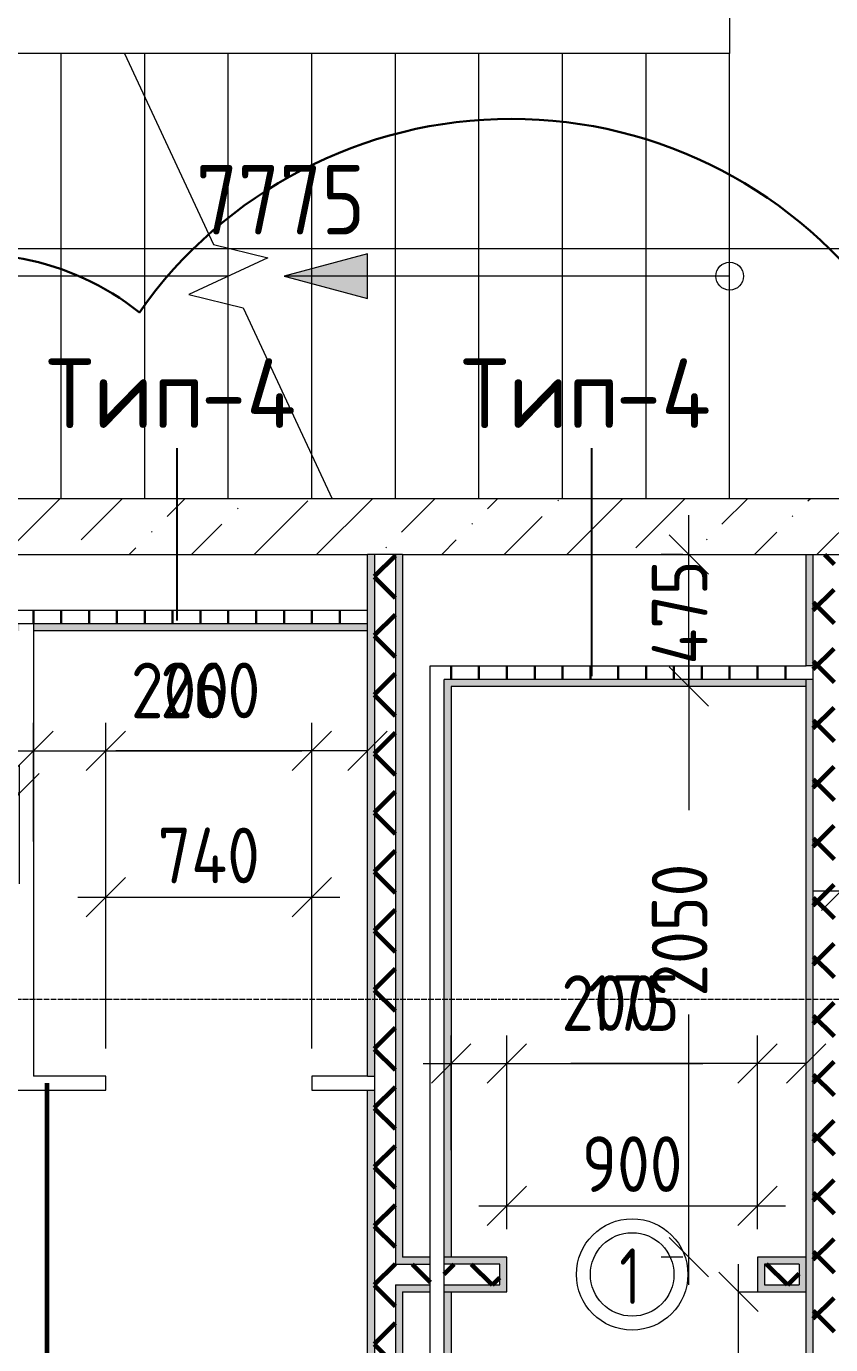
# Model space of a CAD drawing. Header units: millimetres. Extents: x -60946 to 138510, y -262288 to 24501.
# Drawn here: x -18316 to -15428, y -190463 to -185726 of the extents above; entities that cross this region are included whole.
import ezdxf

# ---------------------------------------------------------------- set-up
doc = ezdxf.new("R2010")
doc.units = ezdxf.units.MM
doc.linetypes.add('ADSK_Линия сетки', pattern=[25, 20, -2.5, 0, -2.5])
for name, color, linetype, lineweight in [('1) 2 вып перегородка', 7, 'Continuous', 60), ('2)Тип-2', 3, 'Continuous', 60), ('Лестницы', 7, 'Continuous', 9), ('Марки дверей', 7, 'Continuous', 20), ('Оси', 7, 'Continuous', 9), ('Перекрытие', 7, 'Continuous', 18), ('Размеры', 7, 'Continuous', 9), ('Стены внутренние', 7, 'Continuous', 18), ('Стены наружные', 7, 'Continuous', 18), ('Стены штриховка', 7, 'Continuous', 9), ('Стрелки вверх', 7, 'Continuous', 18)]:
    doc.layers.add(name, color=color, linetype=linetype, lineweight=lineweight)
doc.layers.add('2)Тип-4', color=7, linetype='Continuous', lineweight=30, true_color=0x0080c0)
doc.styles.add('GOST Common_2', font='', dxfattribs={"width": 0.9, "height": 250})
doc.styles.add('GOST Common_3', font='', dxfattribs={"width": 0.9, "height": 200})
doc.styles.add('GOST Common_4', font='', dxfattribs={"height": 250})
doc.styles.add('GOST Common_B', font='', dxfattribs={"width": 0.8, "height": 200})
doc.styles.get('GOST Common_2').set_extended_font_data('GOST Common')
doc.styles.get('GOST Common_3').set_extended_font_data('GOST Common')
doc.styles.get('GOST Common_4').set_extended_font_data('GOST Common')
doc.styles.get('GOST Common_B').set_extended_font_data('GOST Common', bold=True)
doc.dimstyles.new('ADSK_Основной_2_0', dxfattribs={"dimscale": 304.8, "dimtxt": 201.142999, "dimasz": 0.463911, "dimexe": 0.328084, "dimexo": 0.328084, "dimgap": 0.164042, "dimtad": 1, "dimdec": 3, "dimrnd": 0.001, "dimdsep": 46, "dimtxsty": 'GOST Common_3', "dimblk1": 'OBLIQUE', "dimblk2": 'OBLIQUE', "dimsah": 1, "dimcen": 0.09, "dimdle": 0.328084, "dimazin": 2, "dimtfac": 1, "dimtdec": 4, "dimtix": 1, "dimtmove": 0, "dimatfit": 3, "dimfxl": 1, "dimtvp": 1, "dimtolj": 1, "dimtzin": 0, "dimlwd": 20, "dimlwe": 20, "dimarcsym": 2})
doc.dimstyles.new('ADSK_Основной_2_0_2', dxfattribs={"dimscale": 304.8, "dimtxt": 201.142999, "dimasz": 0.463911, "dimexe": 0.328084, "dimexo": 0.328084, "dimgap": 0.164042, "dimtad": 1, "dimdec": 3, "dimrnd": 0.001, "dimdsep": 46, "dimtxsty": 'GOST Common_3', "dimblk1": 'OBLIQUE', "dimblk2": 'OBLIQUE', "dimsah": 1, "dimcen": 0.09, "dimdle": 0.328084, "dimazin": 2, "dimtfac": 1, "dimtdec": 4, "dimtix": 1, "dimtmove": 0, "dimatfit": 3, "dimfxl": 1, "dimtvp": 1, "dimtolj": 1, "dimtzin": 0, "dimlwd": 20, "dimlwe": 20, "dimarcsym": 2})
doc.dimstyles.new('ADSK_Основной_2_0_3', dxfattribs={"dimscale": 304.8, "dimtxt": 201.142999, "dimasz": 0.463911, "dimexe": 0.328084, "dimexo": 0.328084, "dimgap": 0.164042, "dimtad": 1, "dimdec": 3, "dimrnd": 0.001, "dimdsep": 46, "dimtxsty": 'GOST Common_2', "dimblk1": 'OBLIQUE', "dimblk2": 'OBLIQUE', "dimsah": 1, "dimcen": 0.09, "dimdle": 0.328084, "dimazin": 2, "dimtfac": 1, "dimtdec": 4, "dimtix": 1, "dimtmove": 0, "dimatfit": 3, "dimfxl": 1, "dimtvp": 1, "dimtolj": 1, "dimtzin": 0, "dimlwd": 20, "dimlwe": 20, "dimarcsym": 2})
pattern_1 = [(45, (9.36, -198628.46), (-106.066, 106.066), []), (135, (9.36, -198628.46), (-106.066, -106.066), [])]
pattern_2 = [(90, (9.36, -198628.46), (-100, 6e-15), [])]

# ---------------------------------------------------------------- blocks, each defined once
blk = doc.blocks.new('_Oblique')
at = {"color": 0, "linetype": 'ByBlock', "lineweight": -2}
blk.add_line((-0.5, -0.5), (0.5, 0.5), dxfattribs=at)
blk = doc.blocks.new('*D6373')
at = {"layer": 'Defpoints', "color": 0, "transparency": 16777216}
for p in [(-18340.6, -188481.4), (-18340.6, -188907.8), (-18440.6, -189498.5)]:
    blk.add_point(p, dxfattribs=at)
at = {"layer": 'Размеры', "color": 0, "lineweight": 20, "transparency": 16777216}
for p, q in [((-18440.6, -189398.5), (-18440.6, -188381.4)), ((-18340.6, -188807.8), (-18340.6, -188381.4)), ((-18440.6, -188481.4), (-19110.6, -188481.4)), ((-18340.6, -188481.4), (-18540.6, -188481.4))]:
    blk.add_line(p, q, dxfattribs=at)
at = {"layer": 'Размеры', "color": 0, "lineweight": 20, "transparency": 16777216, "xscale": 141.4, "yscale": 141.4, "zscale": 141.4, "rotation": 180}
blk.add_blockref('_Oblique', (-18440.6, -188481.4), dxfattribs=at)
at = {"layer": 'Размеры', "color": 0, "lineweight": 20, "transparency": 16777216, "xscale": 141.4, "yscale": 141.4, "zscale": 141.4}
blk.add_blockref('_Oblique', (-18340.6, -188481.4), dxfattribs=at)
at = {"layer": 'Размеры', "color": 0, "lineweight": 9, "transparency": 16777216, "insert": (-19050.9, -188164.8), "char_height": 200, "width": 409.104, "attachment_point": 1, "line_spacing_factor": 1.022761, "style": 'GOST Common_3'}
blk.add_mtext('\\A1;100', dxfattribs=at)
blk = doc.blocks.new('*D6374')
at = {"layer": 'Defpoints', "color": 0, "transparency": 16777216}
for p in [(-18030.6, -188328.9), (-18290.6, -188755.3), (-18030.6, -189498.5)]:
    blk.add_point(p, dxfattribs=at)
at = {"layer": 'Размеры', "color": 0, "lineweight": 20, "transparency": 16777216}
for p, q in [((-18290.6, -188655.3), (-18290.6, -188228.9)), ((-18030.6, -189398.5), (-18030.6, -188228.9)), ((-18390.6, -188328.9), (-18030.6, -188328.9)), ((-18030.6, -188328.9), (-17326.4, -188328.9))]:
    blk.add_line(p, q, dxfattribs=at)
at = {"layer": 'Размеры', "color": 0, "lineweight": 20, "transparency": 16777216, "xscale": 141.4, "yscale": 141.4, "zscale": 141.4, "rotation": 180}
blk.add_blockref('_Oblique', (-18290.6, -188328.9), dxfattribs=at)
at = {"layer": 'Размеры', "color": 0, "lineweight": 20, "transparency": 16777216, "xscale": 141.4, "yscale": 141.4, "zscale": 141.4}
blk.add_blockref('_Oblique', (-18030.6, -188328.9), dxfattribs=at)
at = {"layer": 'Размеры', "color": 0, "lineweight": 9, "transparency": 16777216, "insert": (-17834.9, -188012.2), "char_height": 200, "width": 454.106, "attachment_point": 1, "line_spacing_factor": 1.022761, "style": 'GOST Common_3'}
blk.add_mtext('\\A1;260', dxfattribs=at)
blk = doc.blocks.new('*D6375')
at = {"layer": 'Defpoints', "color": 0, "transparency": 16777216}
for p in [(-17290.6, -188855.3), (-18030.6, -189498.5), (-17290.6, -189498.5)]:
    blk.add_point(p, dxfattribs=at)
at = {"layer": 'Размеры', "color": 0, "lineweight": 20, "transparency": 16777216}
for p, q in [((-18030.6, -189398.5), (-18030.6, -188755.3)), ((-17290.6, -189398.5), (-17290.6, -188755.3)), ((-18130.6, -188855.3), (-17190.6, -188855.3))]:
    blk.add_line(p, q, dxfattribs=at)
at = {"layer": 'Размеры', "color": 0, "lineweight": 20, "transparency": 16777216, "xscale": 141.4, "yscale": 141.4, "zscale": 141.4, "rotation": 180}
blk.add_blockref('_Oblique', (-18030.6, -188855.3), dxfattribs=at)
at = {"layer": 'Размеры', "color": 0, "lineweight": 20, "transparency": 16777216, "xscale": 141.4, "yscale": 141.4, "zscale": 141.4}
blk.add_blockref('_Oblique', (-17290.6, -188855.3), dxfattribs=at)
at = {"layer": 'Размеры', "color": 0, "lineweight": 9, "transparency": 16777216, "insert": (-17660.6, -188705.3), "char_height": 200, "width": 474.561, "attachment_point": 5, "style": 'GOST Common_3'}
blk.add_mtext('\\A1;740', dxfattribs=at)
blk = doc.blocks.new('*D6376')
at = {"layer": 'Defpoints', "color": 0, "transparency": 16777216}
for p in [(-17090.6, -188328.9), (-17090.6, -188755.3), (-17290.6, -189498.5)]:
    blk.add_point(p, dxfattribs=at)
at = {"layer": 'Размеры', "color": 0, "lineweight": 20, "transparency": 16777216}
for p, q in [((-17290.6, -189398.5), (-17290.6, -188228.9)), ((-17090.6, -188655.3), (-17090.6, -188228.9)), ((-17290.6, -188328.9), (-17994.9, -188328.9)), ((-17090.6, -188328.9), (-17390.6, -188328.9))]:
    blk.add_line(p, q, dxfattribs=at)
at = {"layer": 'Размеры', "color": 0, "lineweight": 20, "transparency": 16777216, "xscale": 141.4, "yscale": 141.4, "zscale": 141.4, "rotation": 180}
blk.add_blockref('_Oblique', (-17290.6, -188328.9), dxfattribs=at)
at = {"layer": 'Размеры', "color": 0, "lineweight": 20, "transparency": 16777216, "xscale": 141.4, "yscale": 141.4, "zscale": 141.4}
blk.add_blockref('_Oblique', (-17090.6, -188328.9), dxfattribs=at)
at = {"layer": 'Размеры', "color": 0, "lineweight": 9, "transparency": 16777216, "insert": (-17940.5, -188012.2), "char_height": 200, "width": 454.106, "attachment_point": 1, "line_spacing_factor": 1.022761, "style": 'GOST Common_3'}
blk.add_mtext('\\A1;200', dxfattribs=at)
blk = doc.blocks.new('*D6380')
at = {"layer": 'Defpoints', "color": 0, "transparency": 16777216}
for p in [(-15936.8, -188098.5), (-15858.8, -188098.5), (-15858.8, -190148.5)]:
    blk.add_point(p, dxfattribs=at)
at = {"layer": 'Размеры', "color": 0, "lineweight": 20, "transparency": 16777216}
for p, q in [((-15936.8, -187998.5), (-15936.8, -188542.5)), ((-15958.8, -188098.5), (-16036.8, -188098.5)), ((-15936.8, -190248.5), (-15936.8, -189276.8)), ((-15958.8, -190148.5), (-16036.8, -190148.5))]:
    blk.add_line(p, q, dxfattribs=at)
at = {"layer": 'Размеры', "color": 0, "lineweight": 20, "transparency": 16777216, "xscale": 141.4, "yscale": 141.4, "zscale": 141.4}
for p, rotation in [((-15936.8, -188098.5), 90), ((-15936.8, -190148.5), 270)]:
    blk.add_blockref('_Oblique', p, dxfattribs=dict(at, rotation=rotation))
at = {"layer": 'Размеры', "color": 0, "lineweight": 9, "transparency": 16777216, "insert": (-16070.2, -189212.4), "char_height": 200, "width": 605.475, "attachment_point": 1, "rotation": 90, "line_spacing_factor": 1.022761, "style": 'GOST Common_3'}
blk.add_mtext('\\A1;2050', dxfattribs=at)
blk = doc.blocks.new('*D6381')
at = {"layer": 'Defpoints', "color": 0, "transparency": 16777216}
for p in [(-15936.8, -187623.5), (-15858.8, -187623.5), (-15858.8, -188098.5)]:
    blk.add_point(p, dxfattribs=at)
at = {"layer": 'Размеры', "color": 0, "lineweight": 20, "transparency": 16777216}
for p, q in [((-15936.8, -187623.5), (-15936.8, -187482.1)), ((-15958.8, -187623.5), (-16036.8, -187623.5)), ((-15936.8, -188098.5), (-15936.8, -187623.5)), ((-15958.8, -188098.5), (-16036.8, -188098.5)), ((-15936.8, -188098.5), (-15936.8, -188239.9))]:
    blk.add_line(p, q, dxfattribs=at)
at = {"layer": 'Размеры', "color": 0, "lineweight": 20, "transparency": 16777216, "xscale": 141.4, "yscale": 141.4, "zscale": 141.4}
for p, rotation in [((-15936.8, -187623.5), 270), ((-15936.8, -188098.5), 90)]:
    blk.add_blockref('_Oblique', p, dxfattribs=dict(at, rotation=rotation))
at = {"layer": 'Размеры', "color": 0, "lineweight": 9, "transparency": 16777216, "insert": (-16070.2, -188019.4), "char_height": 200, "width": 474.561, "attachment_point": 1, "rotation": 90, "line_spacing_factor": 1.022761, "style": 'GOST Common_3'}
blk.add_mtext('\\A1;475', dxfattribs=at)
blk = doc.blocks.new('*D6384')
at = {"layer": 'Defpoints', "color": 0, "transparency": 16777216}
for p in [(-16590.6, -189452.4), (-16790.6, -189864.5), (-16590.6, -190148.5)]:
    blk.add_point(p, dxfattribs=at)
at = {"layer": 'Размеры', "color": 0, "lineweight": 20, "transparency": 16777216}
for p, q in [((-16790.6, -189764.5), (-16790.6, -189352.4)), ((-16590.6, -190048.5), (-16590.6, -189352.4)), ((-16890.6, -189452.4), (-16590.6, -189452.4)), ((-16590.6, -189452.4), (-15886.4, -189452.4))]:
    blk.add_line(p, q, dxfattribs=at)
at = {"layer": 'Размеры', "color": 0, "lineweight": 20, "transparency": 16777216, "xscale": 141.4, "yscale": 141.4, "zscale": 141.4, "rotation": 180}
blk.add_blockref('_Oblique', (-16790.6, -189452.4), dxfattribs=at)
at = {"layer": 'Размеры', "color": 0, "lineweight": 20, "transparency": 16777216, "xscale": 141.4, "yscale": 141.4, "zscale": 141.4}
blk.add_blockref('_Oblique', (-16590.6, -189452.4), dxfattribs=at)
at = {"layer": 'Размеры', "color": 0, "lineweight": 9, "transparency": 16777216, "insert": (-16394.9, -189135.7), "char_height": 200, "width": 454.106, "attachment_point": 1, "line_spacing_factor": 1.022761, "style": 'GOST Common_3'}
blk.add_mtext('\\A1;200', dxfattribs=at)
blk = doc.blocks.new('*D6385')
at = {"layer": 'Defpoints', "color": 0, "transparency": 16777216}
for p in [(-15690.6, -189964.5), (-16590.6, -190148.5), (-15690.6, -190148.5)]:
    blk.add_point(p, dxfattribs=at)
at = {"layer": 'Размеры', "color": 0, "lineweight": 20, "transparency": 16777216}
for p, q in [((-16590.6, -190048.5), (-16590.6, -189864.5)), ((-15690.6, -190048.5), (-15690.6, -189864.5)), ((-16690.6, -189964.5), (-15590.6, -189964.5))]:
    blk.add_line(p, q, dxfattribs=at)
at = {"layer": 'Размеры', "color": 0, "lineweight": 20, "transparency": 16777216, "xscale": 141.4, "yscale": 141.4, "zscale": 141.4, "rotation": 180}
blk.add_blockref('_Oblique', (-16590.6, -189964.5), dxfattribs=at)
at = {"layer": 'Размеры', "color": 0, "lineweight": 20, "transparency": 16777216, "xscale": 141.4, "yscale": 141.4, "zscale": 141.4}
blk.add_blockref('_Oblique', (-15690.6, -189964.5), dxfattribs=at)
at = {"layer": 'Размеры', "color": 0, "lineweight": 9, "transparency": 16777216, "insert": (-16140.6, -189814.5), "char_height": 200, "width": 454.106, "attachment_point": 5, "style": 'GOST Common_3'}
blk.add_mtext('\\A1;900', dxfattribs=at)
blk = doc.blocks.new('*D6386')
at = {"layer": 'Defpoints', "color": 0, "transparency": 16777216}
for p in [(-15515.6, -189452.4), (-15515.6, -189864.5), (-15690.6, -190148.5)]:
    blk.add_point(p, dxfattribs=at)
at = {"layer": 'Размеры', "color": 0, "lineweight": 20, "transparency": 16777216}
for p, q in [((-15690.6, -190048.5), (-15690.6, -189352.4)), ((-15515.6, -189764.5), (-15515.6, -189352.4)), ((-15690.6, -189452.4), (-16360.6, -189452.4)), ((-15515.6, -189452.4), (-15790.6, -189452.4))]:
    blk.add_line(p, q, dxfattribs=at)
at = {"layer": 'Размеры', "color": 0, "lineweight": 20, "transparency": 16777216, "xscale": 141.4, "yscale": 141.4, "zscale": 141.4, "rotation": 180}
blk.add_blockref('_Oblique', (-15690.6, -189452.4), dxfattribs=at)
at = {"layer": 'Размеры', "color": 0, "lineweight": 20, "transparency": 16777216, "xscale": 141.4, "yscale": 141.4, "zscale": 141.4}
blk.add_blockref('_Oblique', (-15515.6, -189452.4), dxfattribs=at)
at = {"layer": 'Размеры', "color": 0, "lineweight": 9, "transparency": 16777216, "insert": (-16300.9, -189135.7), "char_height": 200, "width": 409.104, "attachment_point": 1, "line_spacing_factor": 1.022761, "style": 'GOST Common_3'}
blk.add_mtext('\\A1;175', dxfattribs=at)
blk = doc.blocks.new('*D6388')
at = {"layer": 'Defpoints', "color": 0, "transparency": 16777216}
for p in [(-15858.8, -190273.5), (-15758.8, -190273.5), (-16041.6, -191248.5)]:
    blk.add_point(p, dxfattribs=at)
at = {"layer": 'Размеры', "color": 0, "lineweight": 20, "transparency": 16777216}
for p, q in [((-15758.8, -191348.5), (-15758.8, -190173.5)), ((-15758.8, -190273.5), (-15658.8, -190273.5)), ((-15941.6, -191248.5), (-15658.8, -191248.5))]:
    blk.add_line(p, q, dxfattribs=at)
at = {"layer": 'Размеры', "color": 0, "lineweight": 20, "transparency": 16777216, "xscale": 141.4, "yscale": 141.4, "zscale": 141.4}
for p, rotation in [((-15758.8, -190273.5), 90), ((-15758.8, -191248.5), 270)]:
    blk.add_blockref('_Oblique', p, dxfattribs=dict(at, rotation=rotation))
at = {"layer": 'Размеры', "color": 0, "lineweight": 9, "transparency": 16777216, "insert": (-15908.8, -190761), "char_height": 200, "width": 454.106, "attachment_point": 5, "rotation": 90, "style": 'GOST Common_3'}
blk.add_mtext('\\A1;975', dxfattribs=at)
blk = doc.blocks.new('*D6393')
at = {"layer": 'Defpoints', "color": 0, "transparency": 16777216}
for p in [(-15390.6, -188732.3), (-13815.6, -188832.3), (-13815.6, -188998.5)]:
    blk.add_point(p, dxfattribs=at)
at = {"layer": 'Размеры', "color": 0, "lineweight": 20, "transparency": 16777216}
for p, q in [((-13815.6, -188898.5), (-13815.6, -188732.3)), ((-15490.6, -188832.3), (-13715.6, -188832.3)), ((-15390.6, -188832.3), (-15390.6, -188932.3))]:
    blk.add_line(p, q, dxfattribs=at)
at = {"layer": 'Размеры', "color": 0, "lineweight": 20, "transparency": 16777216, "xscale": 141.4, "yscale": 141.4, "zscale": 141.4, "rotation": 180}
blk.add_blockref('_Oblique', (-15390.6, -188832.3), dxfattribs=at)
at = {"layer": 'Размеры', "color": 0, "lineweight": 20, "transparency": 16777216, "xscale": 141.4, "yscale": 141.4, "zscale": 141.4}
blk.add_blockref('_Oblique', (-13815.6, -188832.3), dxfattribs=at)
at = {"layer": 'Размеры', "color": 0, "lineweight": 9, "transparency": 16777216, "insert": (-14603.1, -188657.3), "char_height": 250, "width": 560.473, "attachment_point": 5, "style": 'GOST Common_2'}
blk.add_mtext('\\A1;1575', dxfattribs=at)
blk = doc.blocks.new('*D6397')
at = {"layer": 'Defpoints', "color": 0, "transparency": 16777216}
for p in [(-21290.6, -186423.6), (-13515.6, -186523.6), (-13515.6, -186998.5)]:
    blk.add_point(p, dxfattribs=at)
at = {"layer": 'Размеры', "color": 0, "lineweight": 20, "transparency": 16777216}
for p, q in [((-13515.6, -186898.5), (-13515.6, -186423.6)), ((-21390.6, -186523.6), (-13415.6, -186523.6)), ((-21290.6, -186523.6), (-21290.6, -186623.6))]:
    blk.add_line(p, q, dxfattribs=at)
at = {"layer": 'Размеры', "color": 0, "lineweight": 20, "transparency": 16777216, "xscale": 141.4, "yscale": 141.4, "zscale": 141.4, "rotation": 180}
blk.add_blockref('_Oblique', (-21290.6, -186523.6), dxfattribs=at)
at = {"layer": 'Размеры', "color": 0, "lineweight": 20, "transparency": 16777216, "xscale": 141.4, "yscale": 141.4, "zscale": 141.4}
blk.add_blockref('_Oblique', (-13515.6, -186523.6), dxfattribs=at)
at = {"layer": 'Размеры', "color": 0, "lineweight": 9, "transparency": 16777216, "insert": (-17403.1, -186348.6), "char_height": 250, "width": 605.475, "attachment_point": 5, "style": 'GOST Common_2'}
blk.add_mtext('\\A1;7775', dxfattribs=at)
blk = doc.blocks.new('М_двери1 - Марка экземпляра 2-3719212-Кладочный план 4-го этажа')
at = {"layer": 'Марки дверей'}
for radius in [2, 1.5]:
    blk.add_circle((0, 0), radius, dxfattribs=at)

msp = doc.modelspace()

# ---------------------------------------------------------------- hatches: boundary and pattern name
at = {"layer": '2)Тип-2'}
h = msp.add_hatch(color=256, dxfattribs=at)
h.paths.add_polyline_path([(-17090.6385, -192473.4914), (-17065.6385, -192473.4914), (-17065.6385, -189548.4914), (-17090.6385, -189548.4914), (-17090.6385, -192270.5967)])
h.paths.add_polyline_path([(-17065.6385, -189498.4914), (-17065.6385, -187623.4914), (-17090.6385, -187623.4914), (-17090.6385, -189498.4914)])
h = msp.add_hatch(dxfattribs=at)
h.set_pattern_fill('FP_4', color=256, style=0, pattern_type=2)
h.set_pattern_definition(pattern_1)
h.paths.add_polyline_path([(-17065.6385, -192498.4914), (-16990.6385, -192498.4914), (-16990.6385, -187623.4914), (-17065.6385, -187623.4914), (-17065.6385, -192473.4914)])
h = msp.add_hatch(color=256, dxfattribs=at)
h.paths.add_polyline_path([(-16990.6385, -192473.4914), (-16965.6385, -192473.4914), (-16965.6385, -191223.4914), (-16990.6385, -191223.4914), (-16990.6385, -192270.5967)])
h.paths.add_polyline_path([(-16965.6385, -191173.4914), (-16965.6385, -190248.4914), (-16990.6385, -190248.4914), (-16990.6385, -191173.4914)])
h.paths.add_polyline_path([(-16965.6385, -190173.4914), (-16965.6385, -187623.4914), (-16990.6385, -187623.4914), (-16990.6385, -190173.4914)])
h = msp.add_hatch(color=256, dxfattribs=at)
h.paths.add_polyline_path([(-15490.6385, -192473.4914), (-15490.6385, -188073.4914), (-15515.6385, -188073.4914), (-15515.6385, -192473.4914)])
h.paths.add_polyline_path([(-15490.6385, -188023.4914), (-15490.6385, -187623.4914), (-15515.6385, -187623.4914), (-15515.6385, -188023.4914)])
h = msp.add_hatch(dxfattribs=at)
h.set_pattern_fill('FP_4', color=256, style=0, pattern_type=2)
h.set_pattern_definition(pattern_1)
h.paths.add_polyline_path([(-15415.6385, -192498.4914), (-15415.6385, -187623.4914), (-15490.6385, -187623.4914), (-15490.6385, -192498.4914)])
h = msp.add_hatch(color=256, dxfattribs=at)
h.paths.add_polyline_path([(-16590.6385, -190273.4914), (-16590.6385, -190148.4914), (-16815.6385, -190148.4914), (-16815.6385, -190173.4914), (-16615.6385, -190173.4914), (-16615.6385, -190273.4914)])
h.paths.add_polyline_path([(-15665.6385, -190273.4914), (-15665.6385, -190173.4914), (-15515.6385, -190173.4914), (-15515.6385, -190148.4914), (-15690.6385, -190148.4914), (-15690.6385, -190273.4914)])
h.paths.add_polyline_path([(-16965.6385, -190173.4914), (-16865.6385, -190173.4914), (-16865.6385, -190148.4914), (-16965.6385, -190148.4914), (-16965.6385, -190154.004)])
h = msp.add_hatch(dxfattribs=at)
h.set_pattern_fill('FP_4', color=256, style=0, pattern_type=2)
h.set_pattern_definition(pattern_1)
h.paths.add_polyline_path([(-16918.3126, -190248.4914), (-16865.6385, -190248.4914), (-16865.6385, -190173.4914), (-16990.6385, -190173.4914), (-16990.6385, -190248.4914), (-16965.6385, -190248.4914)])
h.paths.add_polyline_path([(-15540.6385, -190248.4914), (-15540.6385, -190173.4914), (-15665.6385, -190173.4914), (-15665.6385, -190248.4914)])
h.paths.add_polyline_path([(-16790.6385, -190248.4914), (-16615.6385, -190248.4914), (-16615.6385, -190173.4914), (-16815.6385, -190173.4914), (-16815.6385, -190248.4914)])
h = msp.add_hatch(color=256, dxfattribs=at)
h.paths.add_polyline_path([(-16815.6385, -190273.4914), (-16615.6385, -190273.4914), (-16615.6385, -190248.4914), (-16815.6385, -190248.4914)])
h.paths.add_polyline_path([(-15515.6385, -190273.4914), (-15515.6385, -190173.4914), (-15540.6385, -190173.4914), (-15540.6385, -190248.4914), (-15665.6385, -190248.4914), (-15665.6385, -190273.4914)])
h.paths.add_polyline_path([(-16918.3126, -190273.4914), (-16865.6385, -190273.4914), (-16865.6385, -190248.4914), (-16965.6385, -190248.4914), (-16965.6385, -190273.4914)])
at = {"layer": '2)Тип-4', "true_color": 0x0080c0, "transparency": 33554687}
h = msp.add_hatch(dxfattribs=at)
h.set_pattern_fill('FP_6', color=142, style=0, pattern_type=2)
h.set_pattern_definition(pattern_2)
h.paths.add_polyline_path([(-18155.8748, -187873.4914), (-17090.6385, -187873.4914), (-17090.6385, -187823.4914), (-19540.6385, -187823.4914), (-19540.6385, -187873.4914), (-18290.6385, -187873.4914)])
h = msp.add_hatch(color=142, dxfattribs=at)
h.paths.add_polyline_path([(-18155.8748, -187898.4914), (-17090.6385, -187898.4914), (-17090.6385, -187873.4914), (-18290.6385, -187873.4914), (-18290.6385, -187898.4914)])
h.paths.add_polyline_path([(-18340.6385, -187898.4914), (-18340.6385, -187873.4914), (-19540.6385, -187873.4914), (-19540.6385, -187898.4914)])
h = msp.add_hatch(dxfattribs=at)
h.set_pattern_fill('FP_6', color=142, style=0, pattern_type=2)
h.set_pattern_definition(pattern_2)
h.paths.add_polyline_path([(-15515.6385, -188073.4914), (-15490.6385, -188073.4914), (-15490.6385, -188023.4914), (-16865.6385, -188023.4914), (-16865.6385, -188073.4914), (-16505.7919, -188073.4914)])
msp.add_hatch(color=142, dxfattribs=at).paths.add_polyline_path([(-16815.6385, -188098.4914), (-15515.6385, -188098.4914), (-15515.6385, -188073.4914), (-16815.6385, -188073.4914)])
h = msp.add_hatch(color=142, dxfattribs=at)
h.paths.add_polyline_path([(-16790.6385, -191223.4914), (-16790.6385, -190273.4914), (-16815.6385, -190273.4914), (-16815.6385, -191223.4914)])
h.paths.add_polyline_path([(-16815.6385, -190148.4914), (-16790.6385, -190148.4914), (-16790.6385, -188098.4914), (-16815.6385, -188098.4914), (-16815.6385, -189448.4731)])
at = {"layer": 'Стены наружные', "lineweight": 9}
h = msp.add_hatch(dxfattribs=at)
h.set_pattern_fill('FP_2', color=256, style=0, pattern_type=2)
h.set_pattern_definition([(45, (9.36, -198628.46), (84.1895, 308.696), [396.875, -79.375, 3.353, -76.022])])
h.paths.add_polyline_path([(-21290.6385, -187623.4914), (-13090.6385, -187623.4914), (-13090.6385, -187423.4914), (-21290.6385, -187423.4914)])
at = {"layer": 'Стрелки вверх'}
msp.add_hatch(color=256, dxfattribs=at).paths.add_polyline_path([(-17090.6385, -186703.8762), (-17090.6385, -186543.1067), (-17390.6385, -186623.4914), (-17379.9717, -186626.3496)])

# ---------------------------------------------------------------- linework, layer by layer
at = {"layer": '1) 2 вып перегородка'}
msp.add_line((-18241.9633, -189523.4914), (-18241.9633, -190592.7069), dxfattribs=at)
at = {"layer": '2)Тип-4', "lineweight": 25}
for p, q in [((-17774.8604, -187860.9914), (-17774.8604, -187241.7439)), ((-16285.3106, -188060.9914), (-16285.3106, -187241.7439))]:
    msp.add_line(p, q, dxfattribs=at)
at = {"layer": '2)Тип-4', "color": 5}
msp.add_lwpolyline([(-19429.6347, -192764.5767, -0.52056705), (-19429.6347, -190229.4906, -0.52056705), (-19429.6347, -188664.4055, -0.52056705), (-19429.6347, -187203.9215, -0.52056705), (-17910.0608, -186753.5778, -0.52056705), (-15238.6374, -186753.5778, -0.52056705), (-12864.0527, -186753.5778, -0.52056705), (-12770.6622, -188161.3863, -0.52056705), (-12770.6622, -189987.0223, -0.52056705), (-12770.6622, -192694.4436, -0.52056705), (-14836.4927, -192764.5767, -0.52056705), (-17342.4494, -192764.5767, -0.52056705)], format="xyb", close=True, dxfattribs=at)
at = {"layer": 'Лестницы'}
for p, q in [((-18190.6385, -185823.4914), (-18490.6385, -185823.4914)), ((-17963.6846, -185823.4914), (-18190.6385, -185823.4914)), ((-18190.6385, -187423.4914), (-18190.6385, -185823.4914)), ((-18190.6385, -187423.4914), (-18190.6385, -185823.4914)), ((-17890.6385, -185823.4914), (-17963.6846, -185823.4914)), ((-17963.6846, -185823.4914), (-17643.4658, -186510.2029)), ((-17590.6385, -185823.4914), (-17890.6385, -185823.4914)), ((-17890.6385, -185980.1393), (-17890.6385, -185823.4914)), ((-17890.6385, -185980.1393), (-17890.6385, -185823.4914)), ((-17290.6385, -185823.4914), (-17590.6385, -185823.4914)), ((-17590.6385, -186523.0416), (-17590.6385, -185823.4914)), ((-17590.6385, -186523.0416), (-17590.6385, -185823.4914)), ((-16990.6385, -185823.4914), (-17290.6385, -185823.4914)), ((-17290.6385, -187266.8435), (-17290.6385, -185823.4914)), ((-17290.6385, -187266.8435), (-17290.6385, -185823.4914)), ((-16690.6385, -185823.4914), (-16990.6385, -185823.4914)), ((-16990.6385, -187423.4914), (-16990.6385, -185823.4914)), ((-16990.6385, -187423.4914), (-16990.6385, -185823.4914)), ((-16390.6385, -185823.4914), (-16690.6385, -185823.4914)), ((-16690.6385, -187423.4914), (-16690.6385, -185823.4914)), ((-16690.6385, -187423.4914), (-16690.6385, -185823.4914)), ((-16090.6385, -185823.4914), (-16390.6385, -185823.4914)), ((-16390.6385, -187423.4914), (-16390.6385, -185823.4914)), ((-16390.6385, -187423.4914), (-16390.6385, -185823.4914)), ((-15790.6385, -185823.4914), (-16090.6385, -185823.4914)), ((-16090.6385, -187423.4914), (-16090.6385, -185823.4914)), ((-16090.6385, -187423.4914), (-16090.6385, -185823.4914)), ((-15790.6385, -187423.4914), (-15790.6385, -185823.4914)), ((-15790.6385, -187423.4914), (-15790.6385, -185823.4914)), ((-17890.6385, -187423.4914), (-17890.6385, -185980.1393)), ((-17890.6385, -187423.4914), (-17890.6385, -185980.1393)), ((-17643.4658, -186510.2029), (-17449.0279, -186557.4573)), ((-17449.0279, -186557.4573), (-17732.2491, -186689.5255)), ((-17590.6385, -186623.4914), (-17590.6385, -186523.0416)), ((-17590.6385, -186623.4914), (-17590.6385, -186523.0416)), ((-17590.6385, -186723.9412), (-17590.6385, -186623.4914)), ((-17590.6385, -186723.9412), (-17590.6385, -186623.4914)), ((-17732.2491, -186689.5255), (-17537.8112, -186736.7799)), ((-17590.6385, -187423.4914), (-17590.6385, -186723.9412)), ((-17590.6385, -187423.4914), (-17590.6385, -186723.9412)), ((-17537.8112, -186736.7799), (-17217.5924, -187423.4914)), ((-17290.6385, -187423.4914), (-17290.6385, -187266.8435)), ((-17290.6385, -187423.4914), (-17290.6385, -187266.8435))]:
    msp.add_line(p, q, dxfattribs=at)
at = {"layer": 'Оси', "linetype": 'ADSK_Линия сетки', "lineweight": 5}
msp.add_line((62563.3938, -189223.4914), (-25230.7352, -189223.4914), dxfattribs=at)
at = {"layer": 'Перекрытие'}
msp.add_line((-15790.6385, -184023.4914), (-15790.6385, -185823.4914), dxfattribs=at)
at = {"layer": 'Стены внутренние', "lineweight": 5}
for p, q in [((-17090.6385, -189498.4914), (-17090.6385, -187623.4914)), ((-16965.6385, -187623.4914), (-16965.6385, -190148.4914)), ((-15515.6385, -188023.4914), (-15515.6385, -187623.4914)), ((-19540.6385, -187823.4914), (-17090.6385, -187823.4914)), ((-18290.6385, -187898.4914), (-18290.6385, -189498.4914)), ((-17090.6385, -187898.4914), (-18290.6385, -187898.4914)), ((-16865.6385, -190148.4914), (-16865.6385, -188023.4914)), ((-16865.6385, -188023.4914), (-15515.6385, -188023.4914)), ((-16790.6385, -188098.4914), (-16790.6385, -190148.4914)), ((-15515.6385, -188098.4914), (-16790.6385, -188098.4914)), ((-15515.6385, -192473.4914), (-15515.6385, -188098.4914)), ((-18030.6385, -189498.4914), (-18290.6385, -189498.4914)), ((-18030.6385, -189548.4914), (-18030.6385, -189498.4914)), ((-17090.6385, -189498.4914), (-17290.6385, -189498.4914)), ((-17290.6385, -189498.4914), (-17290.6385, -189548.4914)), ((-18440.6385, -189548.4914), (-18030.6385, -189548.4914)), ((-17290.6385, -189548.4914), (-17090.6385, -189548.4914)), ((-17090.6385, -192473.4914), (-17090.6385, -189548.4914)), ((-16865.6385, -190148.4914), (-16965.6385, -190148.4914)), ((-16590.6385, -190148.4914), (-16790.6385, -190148.4914)), ((-16590.6385, -190273.4914), (-16590.6385, -190148.4914)), ((-15515.6385, -190148.4914), (-15690.6385, -190148.4914)), ((-15690.6385, -190148.4914), (-15690.6385, -190273.4914)), ((-16965.6385, -190273.4914), (-16965.6385, -191173.4914)), ((-16965.6385, -190273.4914), (-16865.6385, -190273.4914)), ((-16865.6385, -191173.4914), (-16865.6385, -190273.4914)), ((-16790.6385, -190273.4914), (-16590.6385, -190273.4914)), ((-16790.6385, -190273.4914), (-16790.6385, -191248.4914)), ((-15690.6385, -190273.4914), (-15515.6385, -190273.4914))]:
    msp.add_line(p, q, dxfattribs=at)
at = {"layer": 'Стены наружные', "lineweight": 9}
for p, q in [((-13515.6385, -187423.4914), (-21290.6385, -187423.4914)), ((-19540.6385, -187623.4914), (-17090.6385, -187623.4914)), ((-16965.6385, -187623.4914), (-15515.6385, -187623.4914))]:
    msp.add_line(p, q, dxfattribs=at)
at = {"layer": 'Стены штриховка', "lineweight": 9}
for p, q in [((-16965.6385, -187623.4914), (-17090.6385, -187623.4914)), ((-17065.6385, -187623.4914), (-17065.6385, -192498.4914)), ((-16990.6385, -187623.4914), (-16990.6385, -190173.4914)), ((-15515.6385, -187623.4914), (-15390.6385, -187623.4914)), ((-15490.6385, -192498.4914), (-15490.6385, -187623.4914)), ((-17090.6385, -187873.4914), (-19540.6385, -187873.4914)), ((-18290.6385, -187873.4914), (-18290.6385, -187898.4914)), ((-15490.6385, -188023.4914), (-15515.6385, -188023.4914)), ((-16815.6385, -191223.4914), (-16815.6385, -188073.4914)), ((-15490.6385, -188073.4914), (-16815.6385, -188073.4914)), ((-15515.6385, -188098.4914), (-15515.6385, -188073.4914)), ((-17090.6385, -189498.4914), (-17065.6385, -189498.4914)), ((-17090.6385, -189548.4914), (-17065.6385, -189548.4914)), ((-16865.6385, -190273.4914), (-16865.6385, -190148.4914)), ((-16790.6385, -190148.4914), (-16815.6385, -190148.4914)), ((-16990.6385, -190173.4914), (-16865.6385, -190173.4914)), ((-16615.6385, -190173.4914), (-16815.6385, -190173.4914)), ((-16615.6385, -190248.4914), (-16615.6385, -190173.4914)), ((-15665.6385, -190173.4914), (-15665.6385, -190248.4914)), ((-15540.6385, -190173.4914), (-15665.6385, -190173.4914)), ((-15540.6385, -190173.4914), (-15540.6385, -190248.4914)), ((-16990.6385, -190248.4914), (-16990.6385, -192498.4914)), ((-16990.6385, -190248.4914), (-16865.6385, -190248.4914)), ((-16815.6385, -190248.4914), (-16615.6385, -190248.4914)), ((-15665.6385, -190248.4914), (-15540.6385, -190248.4914)), ((-16815.6385, -190273.4914), (-16790.6385, -190273.4914))]:
    msp.add_line(p, q, dxfattribs=at)
at = {"layer": 'Стрелки вверх'}
for p, q in [((-17090.6385, -186543.1067), (-17390.6385, -186623.4914)), ((-17090.6385, -186703.8762), (-17090.6385, -186543.1067)), ((-18190.6385, -186623.4914), (-18490.6385, -186623.4914)), ((-17890.6385, -186623.4914), (-18190.6385, -186623.4914)), ((-17590.6385, -186623.4914), (-17890.6385, -186623.4914)), ((-17290.6385, -186623.4914), (-17390.6385, -186623.4914)), ((-17390.6385, -186623.4914), (-17379.9717, -186626.3496)), ((-17379.9717, -186626.3496), (-17090.6385, -186703.8762)), ((-16990.6385, -186623.4914), (-17290.6385, -186623.4914)), ((-16690.6385, -186623.4914), (-16990.6385, -186623.4914)), ((-16390.6385, -186623.4914), (-16690.6385, -186623.4914)), ((-16090.6385, -186623.4914), (-16390.6385, -186623.4914)), ((-15790.6385, -186623.4914), (-16090.6385, -186623.4914))]:
    msp.add_line(p, q, dxfattribs=at)
msp.add_circle((-15790.6385, -186623.4914), 50, dxfattribs=at)

# ---------------------------------------------------------------- block references
at = {"layer": 'Марки дверей', "xscale": 99.99999999999993, "yscale": 99.99999999999993, "zscale": 99.99999999999993}
msp.add_blockref('М_двери1 - Марка экземпляра 2-3719212-Кладочный план 4-го этажа', (-16140.6385, -190210.9914), dxfattribs=at)

# ---------------------------------------------------------------- texts
at = {"layer": '2)Тип-4', "color": 116, "lineweight": 30, "true_color": 0x008040, "char_height": 250, "attachment_point": 1, "style": 'GOST Common_4'}
for s, insert, width in [('Тип', (-18244.3604, -186919.3168), 673.4175), ('-4', (-17688.7354, -186919.3168), 456.961875), ('Тип', (-16754.8106, -186919.3168), 673.4175), ('-4', (-16199.1856, -186919.3168), 456.961875)]:
    msp.add_mtext(s, dxfattribs=dict(at, insert=insert, width=width))
at = {"layer": 'Марки дверей', "lineweight": 5, "insert": (-16186.2959, -190117.3325), "char_height": 200, "width": 102.616, "attachment_point": 1, "style": 'GOST Common_B'}
msp.add_mtext('\\fGOST Common|b1|i0|c204|p34|;\\W.8;1', dxfattribs=at)

# ---------------------------------------------------------------- dimensions: what is measured, and where the dimension line sits
at = {"layer": 'Размеры', "lineweight": 9}
for base, p1, p2, dimstyle, override, picture, middle in [((-13515.6385, -186523.5965), (-21290.6385, -186423.6116), (-13515.6385, -186998.4914), 'ADSK_Основной_2_0_3', {"dimpost": '<>', "dimfxl": 7796.224201}, '*D6397', (-17403.1385, -186348.5965)), ((-13815.6385, -188832.2658), (-15390.6385, -188732.2809), (-13815.6385, -188998.4914), 'ADSK_Основной_2_0_3', {"dimpost": '<>', "dimfxl": 1597.339368}, '*D6393', (-14603.1385, -188657.2658)), ((-17290.6385, -188855.2511), (-18030.6385, -189498.4914), (-17290.6385, -189498.4914), 'ADSK_Основной_2_0_2', {"dimpost": '<>', "dimfxl": 740}, '*D6375', (-17660.6385, -188705.2511)), ((-15690.6385, -189964.4597), (-16590.6385, -190148.4914), (-15690.6385, -190148.4914), 'ADSK_Основной_2_0_2', {"dimpost": '<>', "dimfxl": 900}, '*D6385', (-16140.6385, -189814.4597))]:
    dim = msp.add_linear_dim(base=base, p1=p1, p2=p2, dimstyle=dimstyle, override=override, dxfattribs=at)
    dim.commit()
    dim.dimension.update_dxf_attribs({"geometry": picture, "text_midpoint": middle})
for base, p1, p2, override, picture, middle in [((-15936.8419, -187623.4914), (-15858.7945, -188098.4914), (-15858.7945, -187623.4914), {"dimpost": '<>', "dimfxl": 475}, '*D6381', (-15936.8419, -187782.0714)), ((-15936.8419, -188098.4914), (-15858.7945, -190148.4914), (-15858.7945, -188098.4914), {"dimpost": '<>', "dimfxl": 2050}, '*D6380', (-15936.8419, -188909.6847))]:
    dim = msp.add_linear_dim(base=base, p1=p1, p2=p2, angle=90, dimstyle='ADSK_Основной_2_0', override=override, dxfattribs=at)
    dim.commit()
    dim.dimension.update_dxf_attribs({"geometry": picture, "text_midpoint": middle, "dimtype": 160, "text_rotation": 90})
for base, p1, p2, override, picture, middle in [((-18030.6385, -188328.902), (-18290.6385, -188755.2662), (-18030.6385, -189498.4914), {"dimpost": '<>', "dimfxl": 787.390483}, '*D6374', (-17607.8099, -188328.902)), ((-17090.6385, -188328.902), (-17290.6385, -189498.4914), (-17090.6385, -188755.2662), {"dimpost": '<>', "dimfxl": 769.664715}, '*D6376', (-17713.4671, -188328.902)), ((-18340.6385, -188481.4335), (-18440.6385, -189498.4914), (-18340.6385, -188907.7976), {"dimpost": '<>', "dimfxl": 599.098601}, '*D6373', (-18846.3242, -188481.4335)), ((-16590.6385, -189452.4064), (-16790.6385, -189864.4748), (-16590.6385, -190148.4914), {"dimpost": '<>', "dimfxl": 347.369313}, '*D6384', (-16167.8099, -189452.4064)), ((-15515.6385, -189452.4064), (-15690.6385, -190148.4914), (-15515.6385, -189864.4748), {"dimpost": '<>', "dimfxl": 333.602217}, '*D6386', (-16096.3242, -189452.4064))]:
    dim = msp.add_linear_dim(base=base, p1=p1, p2=p2, dimstyle='ADSK_Основной_2_0', override=override, dxfattribs=at)
    dim.commit()
    dim.dimension.update_dxf_attribs({"geometry": picture, "text_midpoint": middle, "dimtype": 160})
dim = msp.add_linear_dim(base=(-15758.8096, -190273.4914), p1=(-16041.5729, -191248.4914), p2=(-15858.7945, -190273.4914), angle=90, dimstyle='ADSK_Основной_2_0_2', override={"dimpost": '<>', "dimfxl": 991.984337}, dxfattribs=at)
dim.commit()
dim.dimension.update_dxf_attribs({"geometry": '*D6388', "text_midpoint": (-15908.8096, -190760.9914)})

doc.saveas('drawing.dxf')
